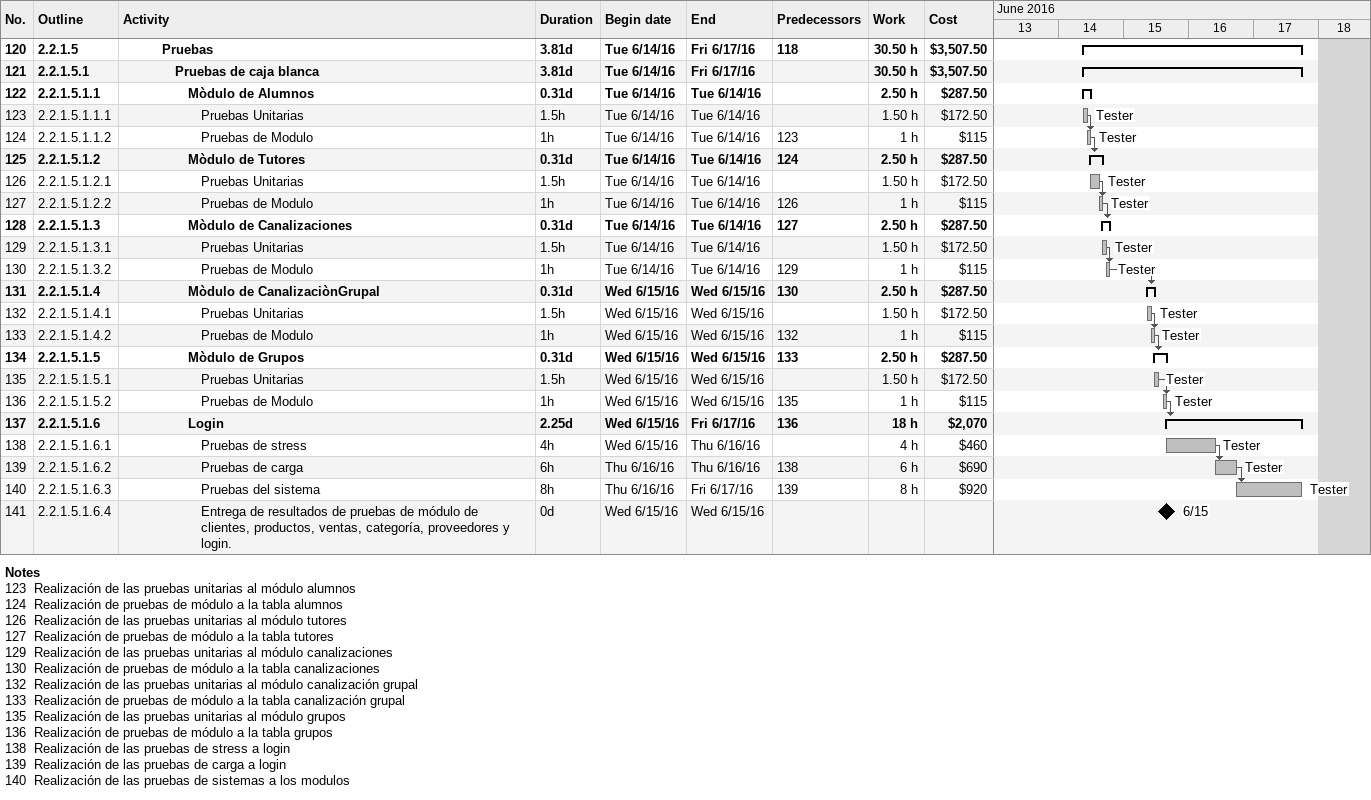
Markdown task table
| ID | WBS | Task | Duration | Start | Finish | Predecessors | Resources | Work (h) | Cost ($) |
|---|---|---|---|---|---|---|---|---|---|
| 120 | 2.2.1.5 | **Pruebas** | 3.81d | 2016-06-14 | 2016-06-17 | 118 |  | 30.50 | 3507.50 |
| 121 | 2.2.1.5.1 | **Pruebas de caja blanca** | 3.81d | 2016-06-14 | 2016-06-17 |  |  | 30.50 | 3507.50 |
| 122 | 2.2.1.5.1.1 | **Mòdulo de Alumnos** | 0.31d | 2016-06-14 | 2016-06-14 |  |  | 2.50 | 287.50 |
| 123 | 2.2.1.5.1.1.1 | Pruebas Unitarias | 1.5h | 2016-06-14 | 2016-06-14 |  | Tester | 1.50 | 172.50 |
| 124 | 2.2.1.5.1.1.2 | Pruebas de Modulo | 1h | 2016-06-14 | 2016-06-14 | 123 | Tester | 1 | 115 |
| 125 | 2.2.1.5.1.2 | **Mòdulo de Tutores** | 0.31d | 2016-06-14 | 2016-06-14 | 124 |  | 2.50 | 287.50 |
| 126 | 2.2.1.5.1.2.1 | Pruebas Unitarias | 1.5h | 2016-06-14 | 2016-06-14 |  | Tester | 1.50 | 172.50 |
| 127 | 2.2.1.5.1.2.2 | Pruebas de Modulo | 1h | 2016-06-14 | 2016-06-14 | 126 | Tester | 1 | 115 |
| 128 | 2.2.1.5.1.3 | **Mòdulo de Canalizaciones** | 0.31d | 2016-06-14 | 2016-06-14 | 127 |  | 2.50 | 287.50 |
| 129 | 2.2.1.5.1.3.1 | Pruebas Unitarias | 1.5h | 2016-06-14 | 2016-06-14 |  | Tester | 1.50 | 172.50 |
| 130 | 2.2.1.5.1.3.2 | Pruebas de Modulo | 1h | 2016-06-14 | 2016-06-14 | 129 | Tester | 1 | 115 |
| 131 | 2.2.1.5.1.4 | **Mòdulo de CanalizaciònGrupal** | 0.31d | 2016-06-15 | 2016-06-15 | 130 |  | 2.50 | 287.50 |
| 132 | 2.2.1.5.1.4.1 | Pruebas Unitarias | 1.5h | 2016-06-15 | 2016-06-15 |  | Tester | 1.50 | 172.50 |
| 133 | 2.2.1.5.1.4.2 | Pruebas de Modulo | 1h | 2016-06-15 | 2016-06-15 | 132 | Tester | 1 | 115 |
| 134 | 2.2.1.5.1.5 | **Mòdulo de Grupos** | 0.31d | 2016-06-15 | 2016-06-15 | 133 |  | 2.50 | 287.50 |
| 135 | 2.2.1.5.1.5.1 | Pruebas Unitarias | 1.5h | 2016-06-15 | 2016-06-15 |  | Tester | 1.50 | 172.50 |
| 136 | 2.2.1.5.1.5.2 | Pruebas de Modulo | 1h | 2016-06-15 | 2016-06-15 | 135 | Tester | 1 | 115 |
| 137 | 2.2.1.5.1.6 | **Login** | 2.25d | 2016-06-15 | 2016-06-17 | 136 |  | 18 | 2070 |
| 138 | 2.2.1.5.1.6.1 | Pruebas de stress | 4h | 2016-06-15 | 2016-06-16 |  | Tester | 4 | 460 |
| 139 | 2.2.1.5.1.6.2 | Pruebas de carga | 6h | 2016-06-16 | 2016-06-16 | 138 | Tester | 6 | 690 |
| 140 | 2.2.1.5.1.6.3 | Pruebas del sistema | 8h | 2016-06-16 | 2016-06-17 | 139 | Tester | 8 | 920 |
| 141 | 2.2.1.5.1.6.4 | Entrega de resultados de pruebas de módulo de clientes, productos, ventas, categoría, proveedores y login. | 0d | 2016-06-15 | 2016-06-15 |  |  |  |  |

Notes
- 123: Realización de las pruebas unitarias al módulo alumnos
- 124: Realización de pruebas de módulo a la tabla alumnos
- 126: Realización de las pruebas unitarias al módulo tutores
- 127: Realización de pruebas de módulo a la tabla tutores
- 129: Realización de las pruebas unitarias al módulo canalizaciones
- 130: Realización de pruebas de módulo a la tabla canalizaciones
- 132: Realización de las pruebas unitarias al módulo canalización grupal
- 133: Realización de pruebas de módulo a la tabla canalización grupal
- 135: Realización de las pruebas unitarias al módulo grupos
- 136: Realización de pruebas de módulo a la tabla grupos
- 138: Realización de las pruebas de stress a login
- 139: Realización de las pruebas de carga a login
- 140: Realización de las pruebas de sistemas a los modulos
